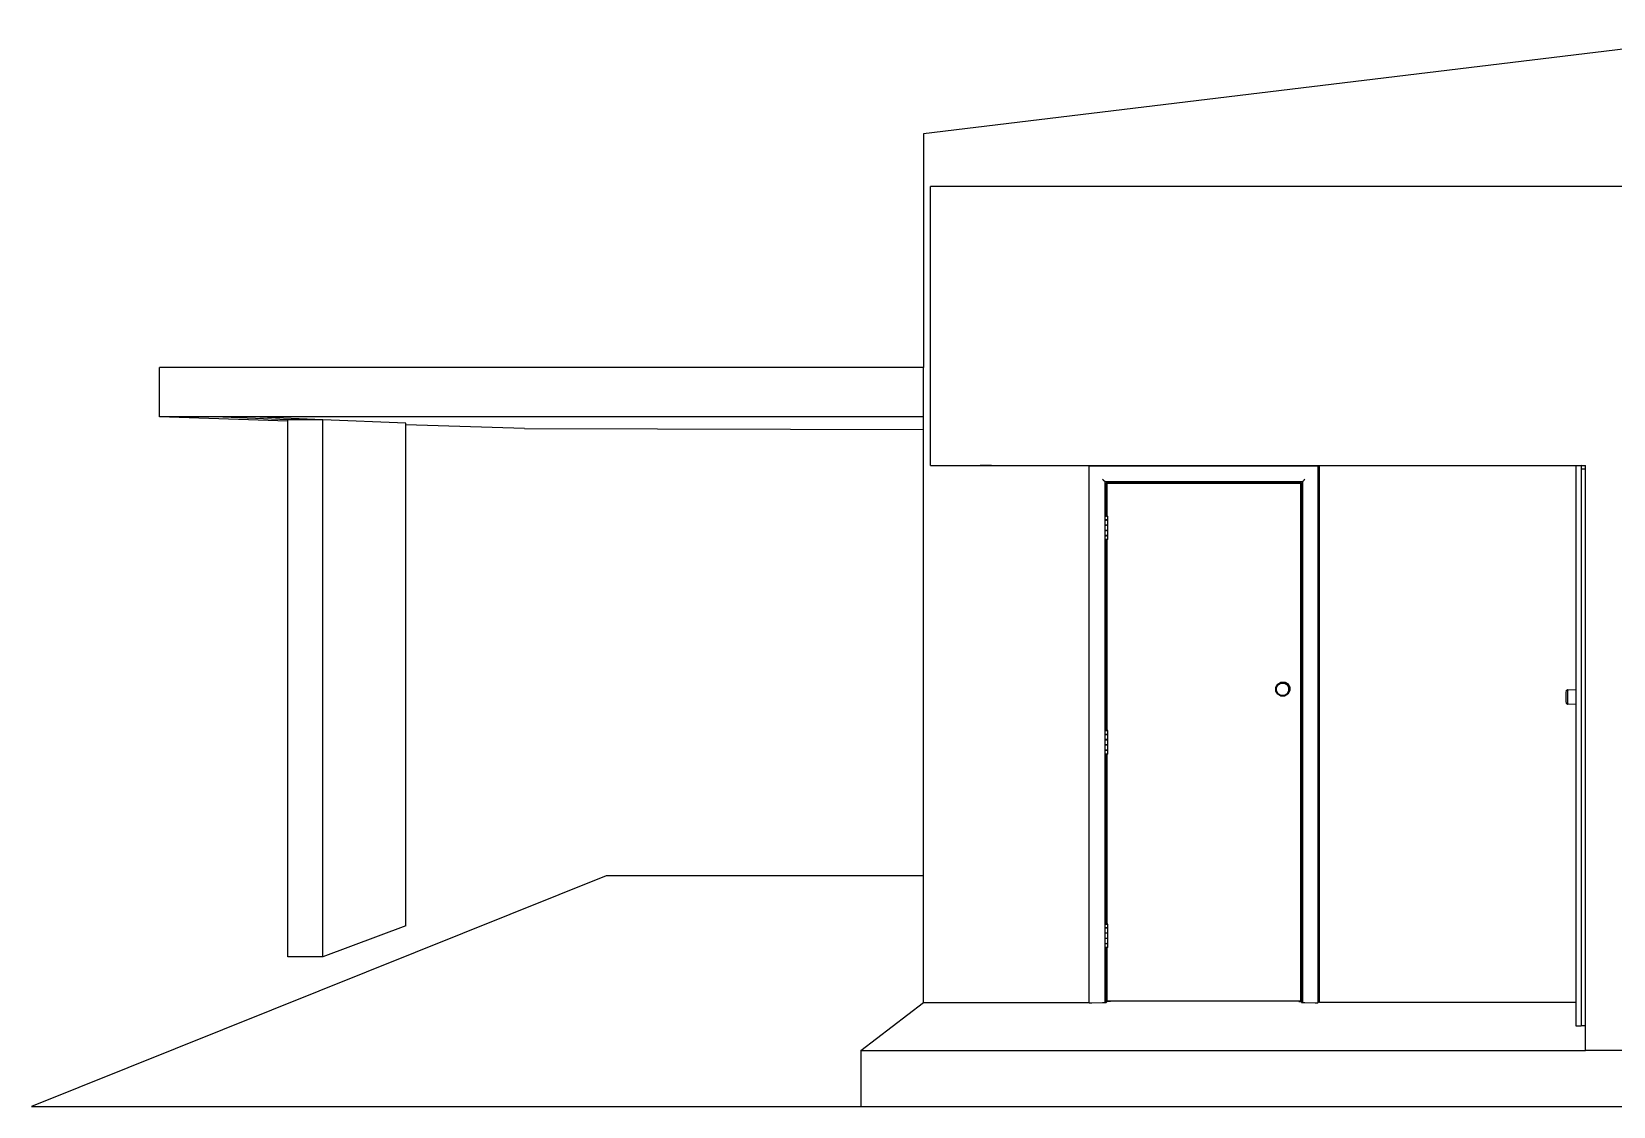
# Model space of a CAD drawing. Header units: centimetres. Extents: x -1520 to 1566, y -609 to 531.
# Drawn here: x -1520 to 0, y -609 to 423 of the extents above; entities that cross this region are included whole.
import ezdxf

# ---------------------------------------------------------------- set-up
doc = ezdxf.new("R2010")
doc.units = ezdxf.units.CM

msp = doc.modelspace()

# ---------------------------------------------------------------- linework, layer by layer
for p, q in [((147.3, 423.4), (-662.7, 325.2)), ((-662.7, 325.2), (-662.7, 100.6)), ((147.3, 274.5), (-656.1, 274.5)), ((-656.1, 6.7), (-656.1, 274.5)), ((-662.7, 100.6), (-1396.8, 100.6)), ((-1396.8, 53.3), (-1396.8, 100.6)), ((-662.7, 53.3), (-662.7, 100.6)), ((-1273.5, 49.3), (-1396.8, 53.3)), ((-1343.6, 53.3), (-1396.8, 53.3)), ((-1273.5, 50.5), (-1343.6, 53.3)), ((-1308.1, 53.3), (-1343.6, 53.3)), ((-662.7, 53.3), (-1308.1, 53.3)), ((-1239.8, 50.5), (-1308.1, 53.3)), ((-1239.8, 50.5), (-1273.5, 50.5)), ((-1273.5, 49.3), (-1273.5, 50.5)), ((-1273.5, -465.6), (-1273.5, 49.3)), ((-1160.1, 47.2), (-1239.8, 50.5)), ((-1239.8, -465.6), (-1239.8, 50.5)), ((-1160.1, 45.7), (-1160.1, 47.2)), ((-1046.1, 42), (-1160.1, 45.7)), ((-1160.1, -435.7), (-1160.1, 45.7)), ((-662.7, 41), (-662.7, 53.3)), ((-1046.1, 42), (-662.7, 41)), ((-662.7, -387.8), (-662.7, 41)), ((-601.4, 6.1), (-656.1, 6.7)), ((-656.1, 6.7), (-608.2, 6.7)), ((-608.2, 6.7), (-608.2, 6.6)), ((-608.2, 6.7), (-26.8, 6.7)), ((-608.2, 6.6), (-561.3, 6.6)), ((-601.4, 6.6), (-608.2, 6.6)), ((-601.4, 6.1), (-601.4, 6.6)), ((-597.6, 6.5), (-601.4, 6.6)), ((-597.6, 6.1), (-601.4, 6.1)), ((-597.6, 6.1), (-597.6, 6.5)), ((-561.3, 6.1), (-597.6, 6.5)), ((-561.3, 6.1), (-597.6, 6.1)), ((-561.3, 6.1), (-561.3, 6.6)), ((-561.3, 6.6), (-26.8, 6.6)), ((-503.6, 6.1), (-284, 6.1)), ((-503.6, -509.3), (-503.6, 6.1)), ((-284, 6.1), (-284, -509.7)), ((-284, 6.1), (-283.7, 6.1)), ((-282.3, 6.1), (-283.7, 6.1)), ((-283.7, 6.1), (-282.3, 6.1)), ((-283.7, 6.1), (-283.7, 6.1)), ((-283.7, 6.1), (-283.7, 5.8)), ((-283.7, 5.8), (-282.3, 5.8)), ((-283.7, 5.8), (-283.7, -19.8)), ((-282.3, 5.8), (-282.3, 6.1)), ((-282.3, 6.1), (-282.3, 6.1)), ((-282.3, -19.8), (-282.3, 5.8)), ((-36.1, 6.4), (-30.9, 6.4)), ((-36.1, 6.4), (-36.1, -209.1)), ((-30.9, 6.4), (-30.9, -531.7)), ((-26.8, 6.3), (-30.9, 6.4)), ((-30.8, 3.3), (-26.8, 3.3)), ((-30.8, 3.3), (-30.8, -531.5)), ((-26.8, 6.6), (-26.8, 6.7)), ((-26.8, 6.3), (-26.8, 6.6)), ((-26.8, 3.3), (-26.8, 6.3)), ((-26.8, -531.5), (-26.8, 3.3)), ((-490.5, -7), (-490.8, -6.7)), ((-490.2, -7.3), (-490.5, -7)), ((-489.9, -7.6), (-490.2, -7.3)), ((-489.7, -7.8), (-489.9, -7.6)), ((-489.4, -8.1), (-489.7, -7.8)), ((-489.2, -8.3), (-489.4, -8.1)), ((-489, -8.5), (-489.2, -8.3)), ((-488.8, -8.6), (-489, -8.5)), ((-488.7, -8.8), (-488.8, -8.6)), ((-488.5, -8.9), (-488.7, -8.8)), ((-488.4, -8.9), (-488.5, -8.9)), ((-488.4, -8.9), (-298.5, -8.9)), ((-488.4, -509.3), (-488.4, -8.9)), ((-487.2, -42.1), (-487.2, -10.2)), ((-487.2, -10.2), (-486.4, -10.2)), ((-486.7, -10.7), (-486.7, -42.1)), ((-486.4, -10.7), (-486.7, -10.7)), ((-485.9, -10.7), (-486.7, -10.7)), ((-486.4, -10.7), (-486.4, -10.2)), ((-486.4, -10.2), (-299.7, -10.2)), ((-485.9, -10.7), (-486.4, -10.7)), ((-299.7, -10.7), (-485.9, -10.7)), ((-485.9, -10.7), (-485.9, -10.7)), ((-300.2, -10.7), (-485.9, -10.7)), ((-300.2, -507.7), (-300.2, -10.7)), ((-299.7, -10.7), (-300.2, -10.7)), ((-299.7, -10.2), (-299.7, -10.7)), ((-299.7, -10.7), (-299.7, -204.9)), ((-298.5, -8.9), (-298.4, -8.9)), ((-298.5, -8.9), (-298.5, -509.3)), ((-298.4, -8.9), (-298.3, -8.8)), ((-298.3, -8.8), (-298.2, -8.6)), ((-298.2, -8.6), (-298.1, -8.5)), ((-298.1, -8.5), (-297.9, -8.3)), ((-297.9, -8.3), (-297.7, -8.1)), ((-297.7, -8.1), (-297.5, -7.8)), ((-297.5, -7.8), (-297.2, -7.6)), ((-297.2, -7.6), (-297, -7.3)), ((-297, -7.3), (-296.7, -7)), ((-296.7, -7), (-296.4, -6.7)), ((-283.7, -19.8), (-282.3, -19.8)), ((-283.7, -19.8), (-283.7, -20.2)), ((-283.7, -20.2), (-282.3, -20.1)), ((-283.7, -20.2), (-283.7, -31.9)), ((-282.3, -20.1), (-282.3, -19.8)), ((-282.3, -31.9), (-282.3, -20.1)), ((-488.2, -42.1), (-488.3, -42.1)), ((-488.3, -42.1), (-488.3, -42.1)), ((-488.3, -45.7), (-488.3, -42.1)), ((-488.3, -42.1), (-488.2, -42.1)), ((-488, -42.1), (-488.2, -42.1)), ((-488.2, -42.1), (-488.1, -42.1)), ((-488.1, -42.1), (-487.9, -42.1)), ((-487.8, -42.1), (-488, -42.1)), ((-487.9, -42.1), (-487.6, -42.1)), ((-487.5, -42.1), (-487.8, -42.1)), ((-487.6, -42.1), (-487.2, -42.1)), ((-487.2, -42.1), (-487.5, -42.1)), ((-486.9, -42.1), (-487.2, -42.1)), ((-486.7, -42.1), (-487.2, -42.1)), ((-486.5, -42.1), (-486.9, -42.1)), ((-486.7, -42.1), (-486.4, -42.1)), ((-486.7, -42.1), (-486.7, -42.1)), ((-486.3, -42.1), (-486.5, -42.1)), ((-486.4, -42.1), (-486.1, -42.1)), ((-486.1, -42.1), (-486.3, -42.1)), ((-486.1, -42.1), (-486, -42.1)), ((-485.9, -42.1), (-486.1, -42.1)), ((-486, -42.1), (-485.9, -42.1)), ((-485.9, -42.1), (-485.8, -42.1)), ((-485.9, -42.1), (-485.9, -42.1)), ((-485.8, -45.7), (-485.8, -42.1)), ((-282.3, -31.9), (-283.7, -31.9)), ((-283.7, -31.9), (-283.7, -85)), ((-282.3, -85), (-282.3, -31.9)), ((-488.3, -45.7), (-488.3, -45.7)), ((-488.2, -45.7), (-488.3, -45.7)), ((-488.2, -45.9), (-488.3, -45.9)), ((-488.3, -45.9), (-488.3, -45.9)), ((-488.3, -50.8), (-488.3, -45.9)), ((-488.3, -45.9), (-488.2, -45.9)), ((-488.3, -50.8), (-488.3, -50.8)), ((-488.2, -50.8), (-488.3, -50.8)), ((-488.3, -50.9), (-488.3, -50.9)), ((-488.2, -50.9), (-488.3, -50.9)), ((-488.3, -55.8), (-488.3, -50.9)), ((-488.3, -50.9), (-488.2, -50.9)), ((-488.2, -55.8), (-488.3, -55.8)), ((-488.3, -55.8), (-488.3, -55.8)), ((-488.2, -55.9), (-488.3, -55.9)), ((-488.3, -55.9), (-488.3, -55.9)), ((-488.3, -60.8), (-488.3, -55.9)), ((-488.3, -55.9), (-488.2, -55.9)), ((-488, -45.8), (-488.2, -45.7)), ((-488, -45.9), (-488.2, -45.9)), ((-488.2, -45.9), (-488.1, -45.9)), ((-488, -50.8), (-488.2, -50.8)), ((-488, -50.9), (-488.2, -50.9)), ((-488.2, -50.9), (-488.1, -50.9)), ((-488, -55.8), (-488.2, -55.8)), ((-488, -55.9), (-488.2, -55.9)), ((-488.2, -55.9), (-488.1, -55.9)), ((-488.1, -45.9), (-487.9, -45.9)), ((-488.1, -50.9), (-487.9, -50.9)), ((-488.1, -55.9), (-487.9, -55.9)), ((-487.8, -45.8), (-488, -45.8)), ((-487.8, -45.9), (-488, -45.9)), ((-487.8, -50.8), (-488, -50.8)), ((-487.8, -50.9), (-488, -50.9)), ((-487.8, -55.8), (-488, -55.8)), ((-487.8, -55.9), (-488, -55.9)), ((-487.9, -45.9), (-487.6, -45.9)), ((-487.9, -50.9), (-487.6, -50.9)), ((-487.9, -55.9), (-487.6, -55.9)), ((-487.5, -45.8), (-487.8, -45.8)), ((-487.5, -45.9), (-487.8, -45.9)), ((-487.5, -50.8), (-487.8, -50.8)), ((-487.5, -50.9), (-487.8, -50.9)), ((-487.5, -55.8), (-487.8, -55.8)), ((-487.5, -55.9), (-487.8, -55.9)), ((-487.6, -45.9), (-487.2, -45.9)), ((-487.6, -50.9), (-487.2, -50.9)), ((-487.6, -55.9), (-487.3, -55.9)), ((-487.2, -45.8), (-487.5, -45.8)), ((-487.2, -45.9), (-487.5, -45.9)), ((-487.2, -50.8), (-487.5, -50.8)), ((-487.2, -50.9), (-487.5, -50.9)), ((-487.2, -55.8), (-487.5, -55.8)), ((-487.2, -55.9), (-487.5, -55.9)), ((-487.3, -55.9), (-487.2, -55.9)), ((-487.2, -45.9), (-487.2, -45.8)), ((-486.9, -45.8), (-487.2, -45.8)), ((-487.2, -45.8), (-487.2, -45.8)), ((-486.9, -45.9), (-487.2, -45.9)), ((-486.7, -45.9), (-487.2, -45.9)), ((-487.2, -50.9), (-487.2, -50.8)), ((-486.9, -50.8), (-487.2, -50.8)), ((-487.2, -50.8), (-487.2, -50.8)), ((-486.9, -50.9), (-487.2, -50.9)), ((-486.7, -50.9), (-487.2, -50.9)), ((-487.2, -55.9), (-487.2, -55.8)), ((-486.9, -55.8), (-487.2, -55.8)), ((-487.2, -55.8), (-487.2, -55.8)), ((-486.9, -55.9), (-487.2, -55.9)), ((-486.7, -55.9), (-487.2, -55.9)), ((-486.7, -45.8), (-486.9, -45.8)), ((-486.5, -45.9), (-486.9, -45.9)), ((-486.7, -50.8), (-486.9, -50.8)), ((-486.5, -50.9), (-486.9, -50.9)), ((-486.7, -55.8), (-486.9, -55.8)), ((-486.5, -55.9), (-486.9, -55.9)), ((-486.7, -45.8), (-486.7, -45.9)), ((-486.5, -45.8), (-486.7, -45.8)), ((-486.7, -45.9), (-486.4, -45.9)), ((-486.7, -45.9), (-486.7, -45.9)), ((-486.7, -50.8), (-486.7, -50.9)), ((-486.5, -50.8), (-486.7, -50.8)), ((-486.7, -50.9), (-486.4, -50.9)), ((-486.7, -50.9), (-486.7, -50.9)), ((-486.7, -55.8), (-486.7, -55.9)), ((-486.5, -55.8), (-486.7, -55.8)), ((-486.7, -55.9), (-486.4, -55.9)), ((-486.7, -55.9), (-486.7, -55.9)), ((-486.3, -45.8), (-486.5, -45.8)), ((-486.3, -45.9), (-486.5, -45.9)), ((-486.3, -50.8), (-486.5, -50.8)), ((-486.3, -50.9), (-486.5, -50.9)), ((-486.3, -55.8), (-486.5, -55.8)), ((-486.3, -55.9), (-486.5, -55.9)), ((-486.4, -45.9), (-486.1, -45.9)), ((-486.4, -50.9), (-486.1, -50.9)), ((-486.4, -55.9), (-486.1, -55.9)), ((-486.1, -45.7), (-486.3, -45.8)), ((-486.1, -45.9), (-486.3, -45.9)), ((-486.1, -50.8), (-486.3, -50.8)), ((-486.1, -50.9), (-486.3, -50.9)), ((-486.1, -55.8), (-486.3, -55.8)), ((-486.1, -55.9), (-486.3, -55.9)), ((-485.9, -45.7), (-486.1, -45.7)), ((-486.1, -45.9), (-486, -45.9)), ((-485.9, -45.9), (-486.1, -45.9)), ((-485.9, -50.8), (-486.1, -50.8)), ((-486.1, -50.9), (-486, -50.9)), ((-485.9, -50.9), (-486.1, -50.9)), ((-485.9, -55.8), (-486.1, -55.8)), ((-486.1, -55.9), (-486, -55.9)), ((-485.9, -55.9), (-486.1, -55.9)), ((-486, -45.9), (-485.9, -45.9)), ((-486, -50.9), (-485.9, -50.9)), ((-486, -55.9), (-485.9, -55.9)), ((-485.8, -45.7), (-485.9, -45.7)), ((-485.9, -45.9), (-485.8, -45.9)), ((-485.9, -45.9), (-485.9, -45.9)), ((-485.8, -50.8), (-485.9, -50.8)), ((-485.9, -50.9), (-485.8, -50.9)), ((-485.9, -50.9), (-485.9, -50.9)), ((-485.8, -55.8), (-485.9, -55.8)), ((-485.9, -55.9), (-485.8, -55.9)), ((-485.9, -55.9), (-485.9, -55.9)), ((-485.8, -50.8), (-485.8, -45.9)), ((-485.8, -55.8), (-485.8, -50.9)), ((-485.8, -60.8), (-485.8, -55.9)), ((-488.3, -60.8), (-488.3, -60.8)), ((-488.2, -60.8), (-488.3, -60.8)), ((-488.3, -60.9), (-488.3, -60.9)), ((-488.3, -64.7), (-488.3, -60.9)), ((-488.2, -61), (-488.3, -60.9)), ((-488.3, -60.9), (-488.2, -60.9)), ((-488.3, -64.7), (-488.3, -64.7)), ((-488.2, -64.7), (-488.3, -64.7)), ((-488, -60.8), (-488.2, -60.8)), ((-488.2, -60.9), (-488.1, -60.9)), ((-488, -61), (-488.2, -61)), ((-488, -64.7), (-488.2, -64.7)), ((-488.1, -60.9), (-487.9, -60.9)), ((-487.8, -60.8), (-488, -60.8)), ((-487.8, -61), (-488, -61)), ((-487.8, -64.7), (-488, -64.7)), ((-487.9, -60.9), (-487.6, -60.9)), ((-487.5, -60.8), (-487.8, -60.8)), ((-487.5, -61), (-487.8, -61)), ((-487.5, -64.7), (-487.8, -64.7)), ((-487.6, -60.9), (-487.3, -60.9)), ((-487.2, -60.8), (-487.5, -60.8)), ((-487.2, -61), (-487.5, -61)), ((-487.2, -64.7), (-487.5, -64.7)), ((-487.3, -60.9), (-487.2, -60.9)), ((-487.2, -60.9), (-487.2, -60.8)), ((-486.9, -60.8), (-487.2, -60.8)), ((-487.2, -60.8), (-487.2, -60.8)), ((-486.7, -60.9), (-487.2, -60.9)), ((-486.9, -61), (-487.2, -61)), ((-487.2, -248.1), (-487.2, -64.7)), ((-486.9, -64.7), (-487.2, -64.7)), ((-487.2, -64.7), (-487.2, -64.7)), ((-486.7, -60.8), (-486.9, -60.8)), ((-486.5, -61), (-486.9, -61)), ((-486.7, -64.7), (-486.9, -64.7)), ((-486.7, -60.8), (-486.7, -60.9)), ((-486.5, -60.8), (-486.7, -60.8)), ((-486.7, -60.9), (-486.4, -60.9)), ((-486.7, -60.9), (-486.7, -60.9)), ((-486.7, -64.7), (-486.7, -248.1)), ((-486.5, -64.7), (-486.7, -64.7)), ((-486.3, -60.8), (-486.5, -60.8)), ((-486.3, -61), (-486.5, -61)), ((-486.3, -64.7), (-486.5, -64.7)), ((-486.4, -60.9), (-486.1, -60.9)), ((-486.1, -60.8), (-486.3, -60.8)), ((-486.1, -61), (-486.3, -61)), ((-486.1, -64.7), (-486.3, -64.7)), ((-485.9, -60.8), (-486.1, -60.8)), ((-486.1, -60.9), (-486, -60.9)), ((-485.9, -60.9), (-486.1, -61)), ((-485.9, -64.7), (-486.1, -64.7)), ((-486, -60.9), (-485.9, -60.9)), ((-485.8, -60.8), (-485.9, -60.8)), ((-485.9, -60.9), (-485.8, -60.9)), ((-485.9, -60.9), (-485.9, -60.9)), ((-485.8, -64.7), (-485.9, -64.7)), ((-485.8, -64.7), (-485.8, -60.9)), ((-282.3, -85), (-283.7, -85)), ((-283.7, -85), (-283.7, -139)), ((-282.3, -139), (-282.3, -85)), ((-282.3, -139), (-283.7, -139)), ((-283.7, -139), (-283.7, -193)), ((-282.3, -193), (-282.3, -139)), ((-299.8, -197.3), (-300.1, -197.5)), ((-300.1, -197.5), (-299.8, -197.3)), ((-300.1, -197.5), (-300.1, -218.1)), ((-300.1, -218.1), (-300.1, -197.5)), ((-299.8, -204.9), (-299.8, -197.3)), ((-299.8, -197.3), (-299.8, -204.9)), ((-282.3, -193), (-283.7, -193)), ((-283.7, -193), (-283.7, -205.2)), ((-282.3, -247), (-282.3, -193)), ((-324.2, -206.6), (-322.5, -203.4)), ((-324.2, -210.2), (-324.2, -206.6)), ((-322.5, -213.3), (-324.2, -210.2)), ((-323.5, -206.9), (-321.9, -204.1)), ((-323.5, -210), (-323.5, -206.9)), ((-321.9, -212.7), (-323.5, -210)), ((-322.5, -203.4), (-319.4, -201.6)), ((-321.9, -204.1), (-319.3, -202.6)), ((-319.3, -214.3), (-321.9, -212.7)), ((-319.4, -201.6), (-318.6, -201.6)), ((-319.3, -202.6), (-316.2, -202.6)), ((-318.6, -201.6), (-318.5, -201.6)), ((-318.6, -201.6), (-315.9, -201.6)), ((-318.5, -201.6), (-315.2, -201.6)), ((-316.2, -202.6), (-313.5, -204.1)), ((-313.5, -212.7), (-316.2, -214.3)), ((-315.9, -201.6), (-315.6, -201.8)), ((-315.9, -201.6), (-315.6, -201.8)), ((-315.6, -201.8), (-312.7, -203.5)), ((-315.6, -201.8), (-315.6, -201.8)), ((-315.6, -201.8), (-312.8, -203.4)), ((-315.2, -201.6), (-312.4, -203.3)), ((-313.5, -204.1), (-312, -206.9)), ((-312, -210), (-313.5, -212.7)), ((-312.8, -203.4), (-311.1, -206.6)), ((-311.1, -210.2), (-312.8, -213.3)), ((-312.7, -203.5), (-311.1, -206.4)), ((-310.7, -206.2), (-312.4, -203.3)), ((-312, -206.9), (-312, -210)), ((-311.1, -206.6), (-311.1, -206.4)), ((-311.1, -206.6), (-311.1, -210.1)), ((-311.1, -210.1), (-310.7, -209.6)), ((-311.1, -210.1), (-311.1, -210.2)), ((-310.7, -206.2), (-310.7, -209.6)), ((-300, -205), (-299.8, -204.9)), ((-300, -210.5), (-300, -205)), ((-300, -205), (-299.7, -205)), ((-300, -210.5), (-299.8, -210.5)), ((-299.8, -204.9), (-299.8, -204.9)), ((-299.8, -204.9), (-299.7, -204.9)), ((-299.8, -217.9), (-299.8, -210.5)), ((-299.8, -210.5), (-299.7, -210.5)), ((-299.8, -210.5), (-299.8, -217.9)), ((-299.7, -204.9), (-299.7, -205)), ((-299.7, -205), (-299.7, -205.1)), ((-299.7, -205.1), (-299.7, -205.1)), ((-299.7, -205.1), (-299.5, -205.1)), ((-299.7, -205.1), (-299.4, -205.1)), ((-299.7, -205.1), (-299.7, -210.5)), ((-299.7, -210.5), (-299.7, -211.4)), ((-299.7, -211.4), (-299.7, -211.4)), ((-299.7, -211.4), (-299.5, -211.4)), ((-299.7, -211.4), (-299.7, -506.9)), ((-299.5, -205.1), (-299.5, -211.4)), ((-299.4, -205.1), (-299.5, -205.1)), ((-299.5, -211.4), (-299.4, -211.4)), ((-299.4, -205.1), (-299.4, -211.4)), ((-283.7, -205.2), (-283.4, -205.2)), ((-283.7, -205.2), (-283.7, -205.3)), ((-283.7, -205.3), (-283.6, -205.3)), ((-283.7, -205.3), (-283.7, -234.1)), ((-283.6, -205.3), (-283.4, -205.2)), ((-283.4, -205.2), (-283.2, -205.3)), ((-283.2, -205.3), (-283.2, -205.4)), ((-283.2, -205.4), (-283.2, -234)), ((-45.6, -211.4), (-45.7, -214.3)), ((-45.4, -209.7), (-45.6, -211.4)), ((-45.3, -209.6), (-45.4, -209.7)), ((-45.3, -209.6), (-43.6, -208.7)), ((-44, -210.8), (-44.1, -214.1)), ((-43.8, -208.8), (-44, -210.8)), ((-43.6, -208.7), (-43.8, -208.8)), ((-43.6, -208.7), (-36.1, -209.1)), ((-36.1, -209.1), (-36.1, -222.3)), ((-319.4, -215.1), (-322.5, -213.3)), ((-315.9, -215.1), (-319.4, -215.1)), ((-316.2, -214.3), (-319.3, -214.3)), ((-312.8, -213.3), (-315.9, -215.1)), ((-300.1, -218.1), (-299.8, -217.9)), ((-299.8, -217.9), (-300.1, -218.1)), ((-45.7, -214.3), (-45.7, -217.6)), ((-45.7, -217.6), (-45.6, -220.3)), ((-45.6, -220.3), (-45.4, -221.9)), ((-45.4, -221.9), (-43.8, -222.8)), ((-44.1, -214.1), (-44.1, -217.8)), ((-44.1, -217.8), (-44, -221)), ((-44, -221), (-43.8, -222.8)), ((-43.8, -222.8), (-36.1, -222.3)), ((-36.1, -222.3), (-36.1, -509.3)), ((-283.7, -234.1), (-283.6, -234.1)), ((-283.7, -234.1), (-283.7, -247)), ((-283.6, -234.1), (-283.4, -234.1)), ((-283.4, -234.1), (-283.2, -234.1)), ((-283.2, -234.1), (-283.2, -234)), ((-488.2, -248.1), (-488.3, -248.1)), ((-488.3, -248.1), (-488.3, -248.1)), ((-488.3, -248.1), (-488.2, -248.1)), ((-488.3, -251.8), (-488.3, -248.1)), ((-488.3, -251.8), (-488.3, -251.8)), ((-488.2, -251.8), (-488.3, -251.8)), ((-488.2, -251.9), (-488.3, -251.9)), ((-488.3, -251.9), (-488.3, -251.9)), ((-488.3, -251.9), (-488.2, -251.9)), ((-488.3, -256.8), (-488.3, -251.9)), ((-488.3, -256.8), (-488.3, -256.8)), ((-488.2, -256.8), (-488.3, -256.8)), ((-488.3, -256.9), (-488.3, -256.9)), ((-488.2, -256.9), (-488.3, -256.9)), ((-488.3, -256.9), (-488.2, -256.9)), ((-488.3, -261.8), (-488.3, -256.9)), ((-488, -248.2), (-488.2, -248.1)), ((-488.2, -248.1), (-488.1, -248.1)), ((-488, -251.8), (-488.2, -251.8)), ((-488, -251.9), (-488.2, -251.9)), ((-488.2, -251.9), (-488.1, -251.9)), ((-488, -256.8), (-488.2, -256.8)), ((-488, -257), (-488.2, -256.9)), ((-488.2, -256.9), (-488.1, -256.9)), ((-488.1, -248.1), (-487.9, -248.1)), ((-488.1, -251.9), (-487.9, -251.9)), ((-488.1, -256.9), (-487.9, -256.9)), ((-487.8, -248.2), (-488, -248.2)), ((-487.8, -251.8), (-488, -251.8)), ((-487.8, -251.9), (-488, -251.9)), ((-487.8, -256.8), (-488, -256.8)), ((-487.8, -257), (-488, -257)), ((-487.9, -248.1), (-487.6, -248.1)), ((-487.9, -251.9), (-487.6, -251.8)), ((-487.9, -256.9), (-487.6, -256.9)), ((-487.5, -248.2), (-487.8, -248.2)), ((-487.5, -251.8), (-487.8, -251.8)), ((-487.5, -251.9), (-487.8, -251.9)), ((-487.5, -256.8), (-487.8, -256.8)), ((-487.5, -257), (-487.8, -257)), ((-487.6, -248.1), (-487.3, -248.1)), ((-487.6, -251.8), (-487.3, -251.8)), ((-487.6, -256.9), (-487.3, -256.9)), ((-487.2, -248.2), (-487.5, -248.2)), ((-487.2, -251.8), (-487.5, -251.8)), ((-487.2, -251.9), (-487.5, -251.9)), ((-487.2, -256.8), (-487.5, -256.8)), ((-487.2, -257), (-487.5, -257)), ((-487.3, -248.1), (-487.2, -248.1)), ((-487.3, -251.8), (-487.2, -251.8)), ((-487.3, -256.9), (-487.2, -256.9)), ((-487.2, -248.1), (-487, -248.1)), ((-486.9, -248.2), (-487.2, -248.2)), ((-487.2, -251.8), (-487.2, -251.8)), ((-486.9, -251.8), (-487.2, -251.8)), ((-487.2, -251.8), (-487, -251.8)), ((-487.2, -251.8), (-487.2, -251.8)), ((-486.9, -251.9), (-487.2, -251.9)), ((-487.2, -256.9), (-487.2, -256.8)), ((-486.9, -256.8), (-487.2, -256.8)), ((-487.2, -256.8), (-487.2, -256.8)), ((-487.2, -256.9), (-487, -256.9)), ((-486.9, -257), (-487.2, -257)), ((-487, -248.1), (-486.7, -248.1)), ((-487, -251.8), (-486.7, -251.8)), ((-487, -256.9), (-486.7, -256.9)), ((-486.5, -248.2), (-486.9, -248.2)), ((-486.7, -251.8), (-486.9, -251.8)), ((-486.5, -251.9), (-486.9, -251.9)), ((-486.7, -256.8), (-486.9, -256.8)), ((-486.5, -257), (-486.9, -257)), ((-486.7, -248.1), (-486.4, -248.1)), ((-486.7, -248.1), (-486.7, -248.1)), ((-486.7, -251.8), (-486.4, -251.8)), ((-486.7, -251.8), (-486.7, -251.8)), ((-486.7, -251.8), (-486.7, -251.8)), ((-486.5, -251.8), (-486.7, -251.8)), ((-486.7, -256.8), (-486.7, -256.9)), ((-486.5, -256.8), (-486.7, -256.8)), ((-486.7, -256.9), (-486.4, -256.9)), ((-486.7, -256.9), (-486.7, -256.9)), ((-486.3, -248.2), (-486.5, -248.2)), ((-486.3, -251.8), (-486.5, -251.8)), ((-486.3, -251.9), (-486.5, -251.9)), ((-486.3, -256.8), (-486.5, -256.8)), ((-486.3, -257), (-486.5, -257)), ((-486.4, -248.1), (-486.1, -248.1)), ((-486.4, -251.8), (-486.1, -251.9)), ((-486.4, -256.9), (-486.1, -256.9)), ((-486.1, -248.1), (-486.3, -248.2)), ((-486.1, -251.8), (-486.3, -251.8)), ((-486.1, -251.9), (-486.3, -251.9)), ((-486.1, -256.8), (-486.3, -256.8)), ((-486.1, -256.9), (-486.3, -257)), ((-486.1, -248.1), (-486, -248.1)), ((-485.9, -248.1), (-486.1, -248.1)), ((-485.9, -251.8), (-486.1, -251.8)), ((-486.1, -251.9), (-486, -251.9)), ((-485.9, -251.9), (-486.1, -251.9)), ((-485.9, -256.8), (-486.1, -256.8)), ((-486.1, -256.9), (-486, -256.9)), ((-485.9, -256.9), (-486.1, -256.9)), ((-486, -248.1), (-485.9, -248.1)), ((-486, -251.9), (-485.9, -251.9)), ((-486, -256.9), (-485.9, -256.9)), ((-485.9, -248.1), (-485.8, -248.1)), ((-485.8, -248.1), (-485.9, -248.1)), ((-485.8, -251.8), (-485.9, -251.8)), ((-485.9, -251.9), (-485.8, -251.9)), ((-485.8, -251.9), (-485.9, -251.9)), ((-485.8, -256.8), (-485.9, -256.8)), ((-485.8, -256.9), (-485.9, -256.9)), ((-485.9, -256.9), (-485.8, -256.9)), ((-485.8, -251.8), (-485.8, -248.1)), ((-485.8, -256.8), (-485.8, -251.9)), ((-485.8, -261.8), (-485.8, -256.9)), ((-282.3, -247), (-283.7, -247)), ((-283.7, -247), (-283.7, -301.1)), ((-282.3, -301), (-282.3, -247)), ((-488.2, -261.8), (-488.3, -261.8)), ((-488.3, -261.8), (-488.3, -261.8)), ((-488.3, -262), (-488.3, -261.9)), ((-488.3, -261.9), (-488.2, -261.9)), ((-488.3, -266.8), (-488.3, -261.9)), ((-488.2, -262), (-488.3, -262)), ((-488.3, -266.9), (-488.3, -266.8)), ((-488.2, -266.9), (-488.3, -266.9)), ((-488.3, -267), (-488.2, -267)), ((-488.3, -267), (-488.3, -267)), ((-488.3, -270.7), (-488.3, -267)), ((-488.2, -267), (-488.3, -267)), ((-488.3, -270.7), (-488.3, -270.7)), ((-488.2, -270.8), (-488.3, -270.7)), ((-488, -261.9), (-488.2, -261.8)), ((-488.2, -261.9), (-488.1, -261.9)), ((-488, -262), (-488.2, -262)), ((-488.2, -267), (-488.1, -266.9)), ((-488, -266.9), (-488.2, -266.9)), ((-488, -267), (-488.2, -267)), ((-488, -270.8), (-488.2, -270.8)), ((-488.1, -261.9), (-487.9, -261.9)), ((-488.1, -266.9), (-487.9, -266.9)), ((-487.8, -261.9), (-488, -261.9)), ((-487.8, -262), (-488, -262)), ((-487.8, -266.9), (-488, -266.9)), ((-487.8, -267), (-488, -267)), ((-487.8, -270.8), (-488, -270.8)), ((-487.9, -261.9), (-487.6, -261.9)), ((-487.9, -266.9), (-487.6, -266.9)), ((-487.5, -261.9), (-487.8, -261.9)), ((-487.5, -262), (-487.8, -262)), ((-487.5, -266.9), (-487.8, -266.9)), ((-487.5, -267), (-487.8, -267)), ((-487.5, -270.8), (-487.8, -270.8)), ((-487.6, -261.9), (-487.3, -261.9)), ((-487.6, -266.9), (-487.3, -266.9)), ((-487.2, -261.9), (-487.5, -261.9)), ((-487.2, -262), (-487.5, -262)), ((-487.2, -266.9), (-487.5, -266.9)), ((-487.2, -267), (-487.5, -267)), ((-487.2, -270.8), (-487.5, -270.8)), ((-487.3, -261.9), (-487.2, -261.9)), ((-487.3, -266.9), (-487.2, -266.9)), ((-487.2, -261.9), (-487.2, -261.9)), ((-486.9, -261.9), (-487.2, -261.9)), ((-487.2, -261.9), (-487, -261.9)), ((-487.2, -261.9), (-487.2, -261.9)), ((-486.9, -262), (-487.2, -262)), ((-487.2, -266.9), (-487.2, -266.9)), ((-486.9, -266.9), (-487.2, -266.9)), ((-487.2, -266.9), (-487, -266.9)), ((-487.2, -266.9), (-487.2, -266.9)), ((-486.9, -267), (-487.2, -267)), ((-487.2, -434), (-487.2, -270.8)), ((-486.9, -270.8), (-487.2, -270.8)), ((-487.2, -270.8), (-487.2, -270.8)), ((-487, -261.9), (-486.7, -261.9)), ((-487, -266.9), (-486.7, -266.9)), ((-486.7, -261.9), (-486.9, -261.9)), ((-486.5, -262), (-486.9, -262)), ((-486.7, -266.9), (-486.9, -266.9)), ((-486.5, -267), (-486.9, -267)), ((-486.7, -270.8), (-486.9, -270.8)), ((-486.7, -261.9), (-486.4, -261.9)), ((-486.7, -261.9), (-486.7, -261.9)), ((-486.7, -261.9), (-486.7, -261.9)), ((-486.5, -261.9), (-486.7, -261.9)), ((-486.7, -266.9), (-486.4, -266.9)), ((-486.7, -266.9), (-486.7, -266.9)), ((-486.7, -266.9), (-486.7, -266.9)), ((-486.5, -266.9), (-486.7, -266.9)), ((-486.7, -270.8), (-486.7, -434)), ((-486.5, -270.8), (-486.7, -270.8)), ((-486.3, -261.9), (-486.5, -261.9)), ((-486.3, -262), (-486.5, -262)), ((-486.3, -266.9), (-486.5, -266.9)), ((-486.3, -267), (-486.5, -267)), ((-486.3, -270.8), (-486.5, -270.8)), ((-486.4, -261.9), (-486.1, -261.9)), ((-486.4, -266.9), (-486.1, -266.9)), ((-486.1, -261.8), (-486.3, -261.9)), ((-486.1, -262), (-486.3, -262)), ((-486.1, -266.9), (-486.3, -266.9)), ((-486.1, -267), (-486.3, -267)), ((-486.1, -270.8), (-486.3, -270.8)), ((-485.9, -261.8), (-486.1, -261.8)), ((-486.1, -261.9), (-486, -261.9)), ((-485.9, -262), (-486.1, -262)), ((-486.1, -266.9), (-486, -266.9)), ((-485.9, -266.9), (-486.1, -266.9)), ((-485.9, -267), (-486.1, -267)), ((-485.9, -270.7), (-486.1, -270.8)), ((-486, -261.9), (-485.9, -261.9)), ((-486, -266.9), (-485.9, -267)), ((-485.8, -261.8), (-485.9, -261.8)), ((-485.9, -261.9), (-485.8, -261.9)), ((-485.8, -261.9), (-485.9, -262)), ((-485.8, -266.8), (-485.9, -266.9)), ((-485.8, -267), (-485.9, -267)), ((-485.9, -267), (-485.8, -267)), ((-485.8, -270.7), (-485.9, -270.7)), ((-485.8, -266.8), (-485.8, -261.9)), ((-485.8, -270.7), (-485.8, -267)), ((-282.3, -301), (-283.7, -301.1)), ((-283.7, -301.1), (-283.7, -355.1)), ((-282.3, -355), (-282.3, -301)), ((-282.3, -355), (-283.7, -355.1)), ((-283.7, -355.1), (-283.7, -409.1)), ((-282.3, -408.9), (-282.3, -355)), ((-967.5, -387.8), (-1519.6, -609.2)), ((-662.7, -387.8), (-967.5, -387.8)), ((-662.7, -509.3), (-662.7, -387.8)), ((-283.7, -409.1), (-282.3, -408.9)), ((-283.7, -409.1), (-283.7, -509.3)), ((-282.3, -509.3), (-282.3, -408.9)), ((-1160.1, -435.7), (-1239.8, -465.6)), ((-488.3, -434.1), (-488.3, -434)), ((-488.3, -434), (-488.2, -434)), ((-488.3, -437.7), (-488.3, -434)), ((-488.2, -434.1), (-488.3, -434.1)), ((-488.3, -437.7), (-488.3, -437.7)), ((-488.2, -437.7), (-488.3, -437.7)), ((-488.2, -437.9), (-488.3, -437.8)), ((-488.3, -437.8), (-488.3, -437.8)), ((-488.3, -437.8), (-488.2, -437.8)), ((-488.3, -442.7), (-488.3, -437.8)), ((-488.2, -434), (-488.1, -434)), ((-488, -434.1), (-488.2, -434.1)), ((-488, -437.7), (-488.2, -437.7)), ((-488.2, -437.8), (-488.1, -437.8)), ((-488, -437.9), (-488.2, -437.9)), ((-488.1, -434), (-487.9, -434)), ((-488.1, -437.8), (-488, -437.8)), ((-487.8, -434.1), (-488, -434.1)), ((-488, -437.8), (-488, -437.7)), ((-487.8, -437.8), (-488, -437.8)), ((-487.8, -437.9), (-488, -437.9)), ((-487.9, -434), (-487.6, -434)), ((-487.5, -434.1), (-487.8, -434.1)), ((-487.5, -437.8), (-487.8, -437.8)), ((-487.5, -437.9), (-487.8, -437.9)), ((-487.6, -434), (-487.3, -434)), ((-487.2, -434.1), (-487.5, -434.1)), ((-487.2, -437.8), (-487.5, -437.8)), ((-487.2, -437.9), (-487.5, -437.9)), ((-487.3, -434), (-487.2, -434)), ((-487.2, -434), (-487, -434)), ((-486.9, -434.1), (-487.2, -434.1)), ((-486.9, -437.8), (-487.2, -437.8)), ((-486.9, -437.9), (-487.2, -437.9)), ((-487, -434), (-486.7, -434)), ((-486.5, -434.1), (-486.9, -434.1)), ((-486.5, -437.8), (-486.9, -437.8)), ((-486.5, -437.9), (-486.9, -437.9)), ((-486.7, -434), (-486.4, -434)), ((-486.7, -434), (-486.7, -434)), ((-486.3, -434.1), (-486.5, -434.1)), ((-486.3, -437.7), (-486.5, -437.8)), ((-486.3, -437.9), (-486.5, -437.9)), ((-486.4, -434), (-486.1, -434)), ((-486.1, -434.1), (-486.3, -434.1)), ((-486.2, -437.7), (-486.3, -437.7)), ((-486.1, -437.9), (-486.3, -437.9)), ((-486.2, -437.7), (-486.1, -437.7)), ((-486.1, -437.7), (-486.2, -437.7)), ((-486.1, -434), (-486, -434)), ((-485.9, -434.1), (-486.1, -434.1)), ((-486.1, -437.7), (-486, -437.8)), ((-485.9, -437.7), (-486.1, -437.7)), ((-485.9, -437.8), (-486.1, -437.9)), ((-486, -434), (-485.9, -434)), ((-486, -437.8), (-485.9, -437.8)), ((-485.9, -434), (-485.8, -434)), ((-485.8, -434), (-485.9, -434.1)), ((-485.8, -437.7), (-485.9, -437.7)), ((-485.9, -437.8), (-485.8, -437.8)), ((-485.8, -437.8), (-485.9, -437.8)), ((-485.8, -437.7), (-485.8, -434)), ((-485.8, -442.7), (-485.8, -437.8)), ((-488.3, -442.7), (-488.3, -442.7)), ((-488.2, -442.8), (-488.3, -442.7)), ((-488.3, -442.9), (-488.3, -442.8)), ((-488.3, -442.8), (-488.2, -442.8)), ((-488.3, -447.7), (-488.3, -442.8)), ((-488.2, -442.9), (-488.3, -442.9)), ((-488.3, -447.8), (-488.3, -447.7)), ((-488.3, -447.9), (-488.2, -447.8)), ((-488.2, -447.8), (-488.3, -447.8)), ((-488.2, -447.9), (-488.3, -447.9)), ((-488.3, -447.9), (-488.3, -447.9)), ((-488.3, -452.8), (-488.3, -447.9)), ((-488.3, -452.8), (-488.3, -452.8)), ((-488.2, -452.8), (-488.3, -452.8)), ((-488.3, -452.9), (-488.2, -452.9)), ((-488.3, -452.9), (-488.3, -452.9)), ((-488.3, -456.7), (-488.3, -452.9)), ((-488.2, -452.9), (-488.3, -452.9)), ((-488.2, -442.8), (-488.1, -442.8)), ((-488, -442.8), (-488.2, -442.8)), ((-488, -442.9), (-488.2, -442.9)), ((-488.2, -447.8), (-488.1, -447.8)), ((-488, -447.8), (-488.2, -447.8)), ((-488, -447.9), (-488.2, -447.9)), ((-488.2, -452.9), (-488.1, -452.8)), ((-488, -452.8), (-488.2, -452.8)), ((-488, -453), (-488.2, -452.9)), ((-488.1, -442.8), (-488, -442.8)), ((-488.1, -447.8), (-488, -447.8)), ((-488.1, -452.8), (-488, -452.8)), ((-487.8, -442.8), (-488, -442.8)), ((-488, -442.8), (-488, -442.8)), ((-487.8, -442.9), (-488, -442.9)), ((-487.8, -447.8), (-488, -447.8)), ((-488, -447.8), (-488, -447.8)), ((-487.8, -447.9), (-488, -447.9)), ((-487.8, -452.8), (-488, -452.8)), ((-488, -452.8), (-488, -452.8)), ((-487.8, -453), (-488, -453)), ((-487.5, -442.8), (-487.8, -442.8)), ((-487.5, -442.9), (-487.8, -442.9)), ((-487.5, -447.8), (-487.8, -447.8)), ((-487.5, -448), (-487.8, -447.9)), ((-487.5, -452.9), (-487.8, -452.8)), ((-487.5, -453), (-487.8, -453)), ((-487.2, -442.8), (-487.5, -442.8)), ((-487.2, -442.9), (-487.5, -442.9)), ((-487.2, -447.8), (-487.5, -447.8)), ((-487.2, -448), (-487.5, -448)), ((-487.2, -452.9), (-487.5, -452.9)), ((-487.2, -453), (-487.5, -453)), ((-486.9, -442.8), (-487.2, -442.8)), ((-486.9, -442.9), (-487.2, -442.9)), ((-486.9, -447.8), (-487.2, -447.8)), ((-486.9, -448), (-487.2, -448)), ((-486.9, -452.9), (-487.2, -452.9)), ((-486.9, -453), (-487.2, -453)), ((-486.5, -442.8), (-486.9, -442.8)), ((-486.5, -442.9), (-486.9, -442.9)), ((-486.5, -447.8), (-486.9, -447.8)), ((-486.5, -447.9), (-486.9, -448)), ((-486.5, -452.8), (-486.9, -452.9)), ((-486.5, -453), (-486.9, -453)), ((-486.3, -442.8), (-486.5, -442.8)), ((-486.3, -442.9), (-486.5, -442.9)), ((-486.3, -447.8), (-486.5, -447.8)), ((-486.3, -447.9), (-486.5, -447.9)), ((-486.3, -452.8), (-486.5, -452.8)), ((-486.3, -453), (-486.5, -453)), ((-486.2, -442.8), (-486.3, -442.8)), ((-486.1, -442.9), (-486.3, -442.9)), ((-486.2, -447.8), (-486.3, -447.8)), ((-486.1, -447.9), (-486.3, -447.9)), ((-486.2, -452.8), (-486.3, -452.8)), ((-486.1, -452.9), (-486.3, -453)), ((-486.2, -442.8), (-486.1, -442.8)), ((-486.1, -442.8), (-486.2, -442.8)), ((-486.2, -447.8), (-486.1, -447.8)), ((-486.1, -447.8), (-486.2, -447.8)), ((-486.2, -452.8), (-486.1, -452.8)), ((-486.1, -452.8), (-486.2, -452.8)), ((-485.9, -442.7), (-486.1, -442.8)), ((-486.1, -442.8), (-486, -442.8)), ((-485.9, -442.9), (-486.1, -442.9)), ((-486.1, -447.8), (-486, -447.8)), ((-485.9, -447.8), (-486.1, -447.8)), ((-485.9, -447.9), (-486.1, -447.9)), ((-486.1, -452.8), (-486, -452.8)), ((-485.9, -452.8), (-486.1, -452.8)), ((-485.9, -452.9), (-486.1, -452.9)), ((-486, -442.8), (-485.9, -442.8)), ((-486, -447.8), (-485.9, -447.8)), ((-486, -452.8), (-485.9, -452.9)), ((-485.8, -442.7), (-485.9, -442.7)), ((-485.8, -442.8), (-485.9, -442.9)), ((-485.9, -442.8), (-485.8, -442.8)), ((-485.8, -447.7), (-485.9, -447.8)), ((-485.9, -447.8), (-485.8, -447.9)), ((-485.8, -447.9), (-485.9, -447.9)), ((-485.8, -452.8), (-485.9, -452.8)), ((-485.8, -452.9), (-485.9, -452.9)), ((-485.9, -452.9), (-485.8, -452.9)), ((-485.8, -447.7), (-485.8, -442.8)), ((-485.8, -452.8), (-485.8, -447.9)), ((-485.8, -456.7), (-485.8, -452.9)), ((-1239.8, -465.6), (-1273.5, -465.6)), ((-488.3, -456.7), (-488.3, -456.7)), ((-488.2, -456.7), (-488.3, -456.7)), ((-488, -456.7), (-488.2, -456.7)), ((-487.8, -456.7), (-488, -456.7)), ((-487.5, -456.7), (-487.8, -456.7)), ((-487.2, -456.7), (-487.5, -456.7)), ((-487.2, -509.3), (-487.2, -456.7)), ((-486.9, -456.7), (-487.2, -456.7)), ((-487.2, -456.7), (-487.2, -456.7)), ((-486.7, -456.7), (-486.9, -456.7)), ((-486.7, -456.7), (-486.7, -507.7)), ((-486.5, -456.7), (-486.7, -456.7)), ((-486.3, -456.7), (-486.5, -456.7)), ((-486.1, -456.7), (-486.3, -456.7)), ((-485.9, -456.7), (-486.1, -456.7)), ((-485.8, -456.7), (-485.9, -456.7)), ((-723, -555.6), (-662.7, -509.3)), ((-662.7, -509.3), (-503.6, -509.3)), ((-503.6, -509.7), (-503.6, -509.3)), ((-503.6, -509.7), (-501.1, -509.7)), ((-501.1, -509.7), (-490.8, -509.5)), ((-490.8, -509.5), (-490.5, -509.5)), ((-490.5, -509.5), (-490.2, -509.5)), ((-490.2, -509.5), (-489.9, -509.5)), ((-489.9, -509.5), (-489.7, -509.5)), ((-489.7, -509.5), (-489.4, -509.4)), ((-489.4, -509.4), (-489.2, -509.4)), ((-489.2, -509.4), (-489, -509.4)), ((-489, -509.4), (-488.8, -509.4)), ((-488.8, -509.4), (-488.7, -509.4)), ((-488.7, -509.4), (-488.5, -509.3)), ((-488.5, -509.3), (-488.4, -509.3)), ((-488.4, -509.3), (-487.2, -509.3)), ((-487.2, -509.3), (-486.4, -508.5)), ((-486.7, -507.7), (-486.4, -507.7)), ((-486.4, -508.5), (-486.4, -507.7)), ((-486.4, -507.7), (-483.5, -507.7)), ((-483.5, -508.5), (-486.4, -508.5)), ((-483.5, -508.5), (-482.7, -507.7)), ((-483.5, -508.5), (-483.5, -507.7)), ((-483.5, -507.7), (-482.7, -507.7)), ((-482.7, -507.7), (-302.1, -507.7)), ((-302.1, -507.7), (-302.1, -508.5)), ((-302.1, -507.7), (-300.2, -507.7)), ((-302.1, -508.5), (-299.7, -508.5)), ((-299.7, -506.9), (-300.2, -507.7)), ((-299.7, -506.9), (-299.7, -508.5)), ((-299.7, -508.5), (-299.7, -509.3)), ((-299.7, -509.3), (-298.5, -509.3)), ((-298.5, -509.3), (-298.4, -509.3)), ((-298.4, -509.3), (-298.3, -509.4)), ((-298.3, -509.4), (-298.2, -509.4)), ((-298.2, -509.4), (-298.1, -509.4)), ((-298.1, -509.4), (-297.9, -509.4)), ((-297.9, -509.4), (-297.7, -509.4)), ((-297.7, -509.4), (-297.5, -509.5)), ((-297.5, -509.5), (-297.2, -509.5)), ((-297.2, -509.5), (-297, -509.5)), ((-297, -509.5), (-296.7, -509.5)), ((-296.7, -509.5), (-296.4, -509.5)), ((-296.4, -509.5), (-286.4, -509.7)), ((-286.4, -509.7), (-284, -509.7)), ((-284, -509.7), (-283.7, -509.3)), ((-36.1, -509.3), (-282.3, -509.3)), ((-36.1, -509.3), (-36.1, -531.7)), ((-36.1, -531.7), (-30.9, -531.7)), ((-30.9, -531.7), (-30.8, -531.5)), ((-30.8, -531.5), (-26.8, -531.5)), ((-26.8, -555.6), (-26.8, -531.5)), ((-723, -555.6), (-26.8, -555.6)), ((-723, -555.6), (-723, -609.2)), ((1566.5, -555.6), (-26.8, -555.6)), ((-1519.6, -609.2), (-723, -609.2)), ((-723, -609.2), (1566.5, -609.2))]:
    msp.add_line(p, q)

doc.saveas('drawing.dxf')
